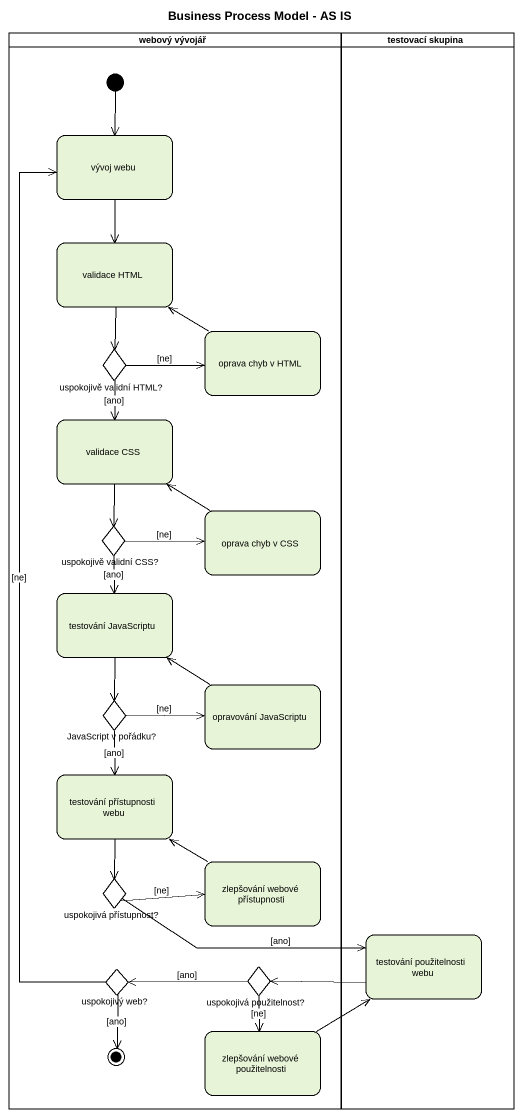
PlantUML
@startuml
title Business Process Model - AS IS
hide empty description
state "webový vývojář" as webový_vývojář <<partition>> {
  state "vývoj webu" as vývoj_webu
  state "validace HTML" as validace_HTML
  state "oprava chyb v HTML" as oprava_chyb_v_HTML
  state "uspokojivě validní HTML?" as uspokojivě_validní_HTML <<choice>>
  state "validace CSS" as validace_CSS
  state "uspokojivě validní CSS?" as uspokojivě_validní_CSS <<choice>>
  state "oprava chyb v CSS" as oprava_chyb_v_CSS
  state "testování JavaScriptu" as testování_JavaScriptu
  state "opravování JavaScriptu" as opravování_JavaScriptu
  state "JavaScript v pořádku?" as JavaScript_v_pořádku <<choice>>
  state "testování přístupnosti webu" as testování_přístupnosti_webu
  state "uspokojivá přístupnost?" as uspokojivá_přístupnost <<choice>>
  state "zlepšování webové přístupnosti" as zlepšování_webové
  state "uspokojivý web?" as uspokojivý_web <<choice>>
  state "uspokojivá použitelnost?" as uspokojivá_použitelnost <<choice>>
  state "zlepšování webové použitelnosti" as zlepšování_webové_2
  [*] --> vývoj_webu
  uspokojivý_web --> [*] : [ano]
}
state "testovací skupina" as testovací_skupina <<partition>> {
  state "testování použitelnosti webu" as testování_použitelnosti_webu
}
vývoj_webu --> validace_HTML
validace_HTML --> uspokojivě_validní_HTML
oprava_chyb_v_HTML -left-> validace_HTML
uspokojivě_validní_HTML -right-> oprava_chyb_v_HTML : [ne]
uspokojivě_validní_HTML --> validace_CSS : [ano]
validace_CSS --> uspokojivě_validní_CSS
uspokojivě_validní_CSS -right-> oprava_chyb_v_CSS : [ne]
uspokojivě_validní_CSS --> testování_JavaScriptu : [ano]
oprava_chyb_v_CSS -up-> validace_CSS
testování_JavaScriptu --> JavaScript_v_pořádku
opravování_JavaScriptu -up-> testování_JavaScriptu
JavaScript_v_pořádku -right-> opravování_JavaScriptu : [ne]
JavaScript_v_pořádku --> testování_přístupnosti_webu : [ano]
testování_přístupnosti_webu --> uspokojivá_přístupnost
uspokojivá_přístupnost -right-> zlepšování_webové : [ne]
uspokojivá_přístupnost -right-> testování_použitelnosti_webu : [ano]
zlepšování_webové -left-> testování_přístupnosti_webu
testování_použitelnosti_webu -left-> uspokojivá_použitelnost
uspokojivý_web -up-> vývoj_webu : [ne]
uspokojivá_použitelnost -left-> uspokojivý_web : [ano]
uspokojivá_použitelnost --> zlepšování_webové_2 : [ne]
zlepšování_webové_2 -right-> testování_použitelnosti_webu
@enduml
